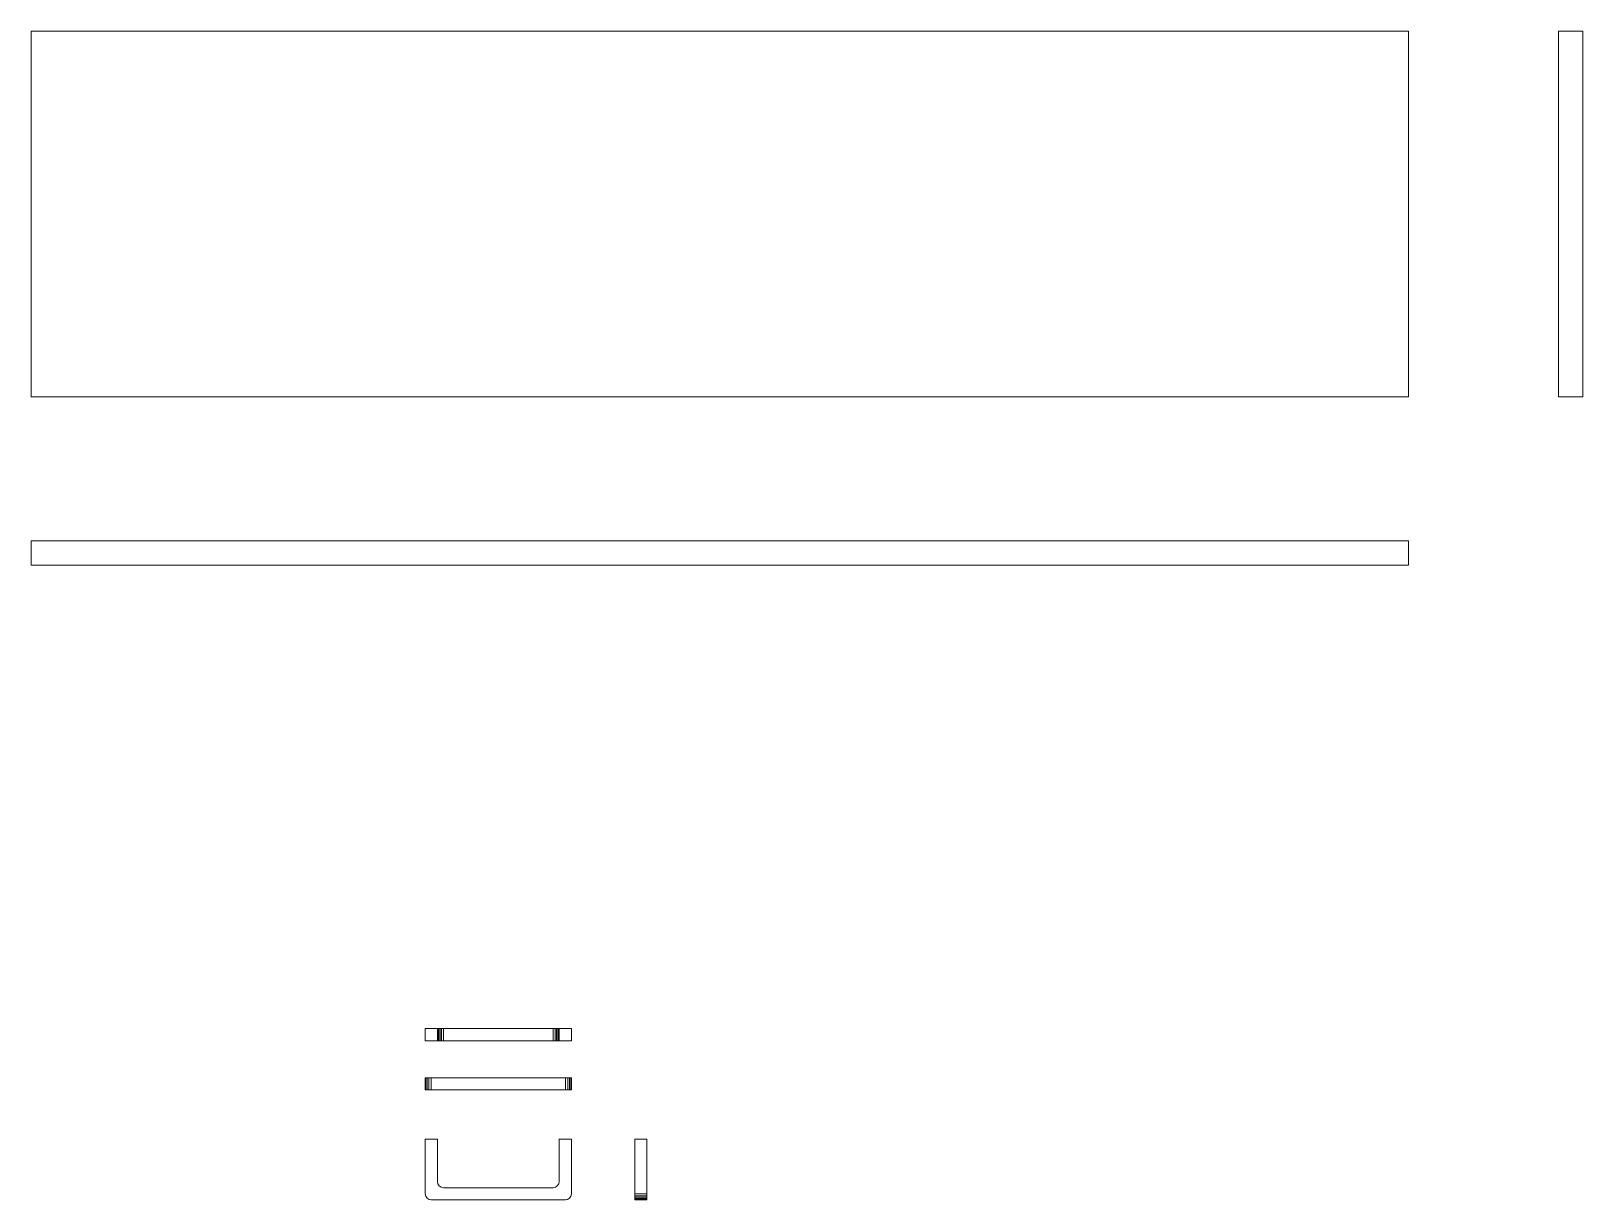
# Model space of a CAD drawing. Header units: millimetres. Extents: x 2239 to 2494, y 1374 to 1566.
import ezdxf

# ---------------------------------------------------------------- set-up
doc = ezdxf.new("R2010")
doc.units = ezdxf.units.MM
doc.layers.add('A-FURN', color=8, linetype='Continuous', lineweight=18)

msp = doc.modelspace()

# ---------------------------------------------------------------- linework, layer by layer
at = {"layer": 'A-FURN'}
for p, q in [((2306.11, 1400.39), (2306.11, 1402.39)), ((2306.21, 1400.39), (2306.21, 1402.39)), ((2306.36, 1402.39), (2306.36, 1400.39)), ((2306.56, 1400.39), (2306.56, 1402.39)), ((2306.81, 1402.39), (2306.81, 1400.39)), ((2307.11, 1402.39), (2307.11, 1400.39)), ((2325.11, 1400.39), (2325.11, 1402.39)), ((2325.41, 1400.39), (2325.41, 1402.39)), ((2325.66, 1402.39), (2325.66, 1400.39)), ((2325.86, 1400.39), (2325.86, 1402.39)), ((2326.01, 1402.39), (2326.01, 1400.39)), ((2304.11, 1392.32), (2304.11, 1394.32)), ((2304.11, 1394.32), (2305.11, 1394.32)), ((2304.21, 1392.32), (2304.21, 1394.32)), ((2304.41, 1394.32), (2304.41, 1392.32)), ((2304.41, 1394.32), (2304.71, 1394.32)), ((2304.71, 1394.32), (2304.71, 1392.32)), ((2305.11, 1394.32), (2305.11, 1392.32)), ((2327.11, 1394.32), (2327.11, 1392.32)), ((2328.11, 1394.32), (2327.11, 1394.32)), ((2327.81, 1394.32), (2327.51, 1394.32)), ((2327.51, 1394.32), (2327.51, 1392.32)), ((2327.81, 1394.32), (2327.81, 1392.32)), ((2328.01, 1392.32), (2328.01, 1394.32)), ((2328.11, 1392.32), (2328.11, 1394.32)), ((2328.11, 1392.32), (2304.11, 1392.32)), ((2304.11, 1392.32), (2305.11, 1392.32)), ((2304.11, 1392.32), (2304.21, 1392.32)), ((2328.11, 1392.32), (2327.11, 1392.32)), ((2328.11, 1392.32), (2328.01, 1392.32)), ((2304.11, 1384.26), (2304.11, 1375.26)), ((2306.11, 1384.26), (2304.11, 1384.26)), ((2306.11, 1377.26), (2306.11, 1384.26)), ((2328.11, 1384.26), (2326.11, 1384.26)), ((2326.11, 1384.26), (2326.11, 1377.26)), ((2328.11, 1375.26), (2328.11, 1384.26)), ((2325.11, 1376.26), (2307.11, 1376.26)), ((2338.5, 1375.26), (2338.5, 1375.06)), ((2338.5, 1375.26), (2340.5, 1375.26)), ((2338.5, 1374.96), (2340.5, 1374.96)), ((2305.11, 1374.26), (2327.11, 1374.26)), ((2340.5, 1374.71), (2338.5, 1374.71)), ((2338.5, 1374.51), (2340.5, 1374.51)), ((2340.5, 1374.36), (2338.5, 1374.36)), ((2340.5, 1374.26), (2338.5, 1374.26))]:
    msp.add_line(p, q, dxfattribs=at)
for points in [[(2239.44, 1566.08), (2465.44, 1566.08), (2465.44, 1506.08), (2239.44, 1506.08), (2239.44, 1566.08)], [(2239.44, 1482.42), (2239.44, 1478.42)], [(2239.44, 1478.42), (2465.44, 1478.42), (2465.44, 1482.42), (2239.44, 1482.42)], [(2328.11, 1402.39), (2328.11, 1400.39), (2304.11, 1400.39)], [(2304.11, 1400.39), (2304.11, 1402.39)], [(2304.11, 1402.39), (2328.11, 1402.39)], [(2306.11, 1400.39), (2306.11, 1402.39)], [(2306.11, 1400.39), (2306.11, 1402.39)], [(2326.11, 1400.39), (2326.11, 1402.39)], [(2304.11, 1394.32), (2328.11, 1394.32)], [(2327.11, 1392.32), (2327.11, 1394.32)], [(2327.11, 1392.32), (2327.11, 1394.32)], [(2327.11, 1392.32), (2327.11, 1394.32)], [(2338.5, 1384.26), (2340.5, 1384.26), (2340.5, 1374.26)], [(2340.5, 1374.26), (2338.5, 1374.26), (2338.5, 1384.26)], [(2338.5, 1374.26), (2340.5, 1374.26)]]:
    msp.add_lwpolyline(points, dxfattribs=at)
msp.add_lwpolyline([(2490.06, 1506.08), (2494.06, 1506.08), (2494.06, 1566.08), (2490.06, 1566.08)], close=True, dxfattribs=at)
for points in [[(2305.11, 1374.26), (2304.63, 1374.26), (2304.11, 1374.79), (2304.11, 1375.26)], [(2307.11, 1376.26), (2306.63, 1376.26), (2306.11, 1376.79), (2306.11, 1377.26)], [(2325.11, 1376.26), (2325.58, 1376.26), (2326.11, 1376.79), (2326.11, 1377.26)], [(2327.11, 1374.26), (2327.58, 1374.26), (2328.11, 1374.79), (2328.11, 1375.26)]]:
    msp.add_open_spline(points, degree=3, dxfattribs=at)

doc.saveas('drawing.dxf')
